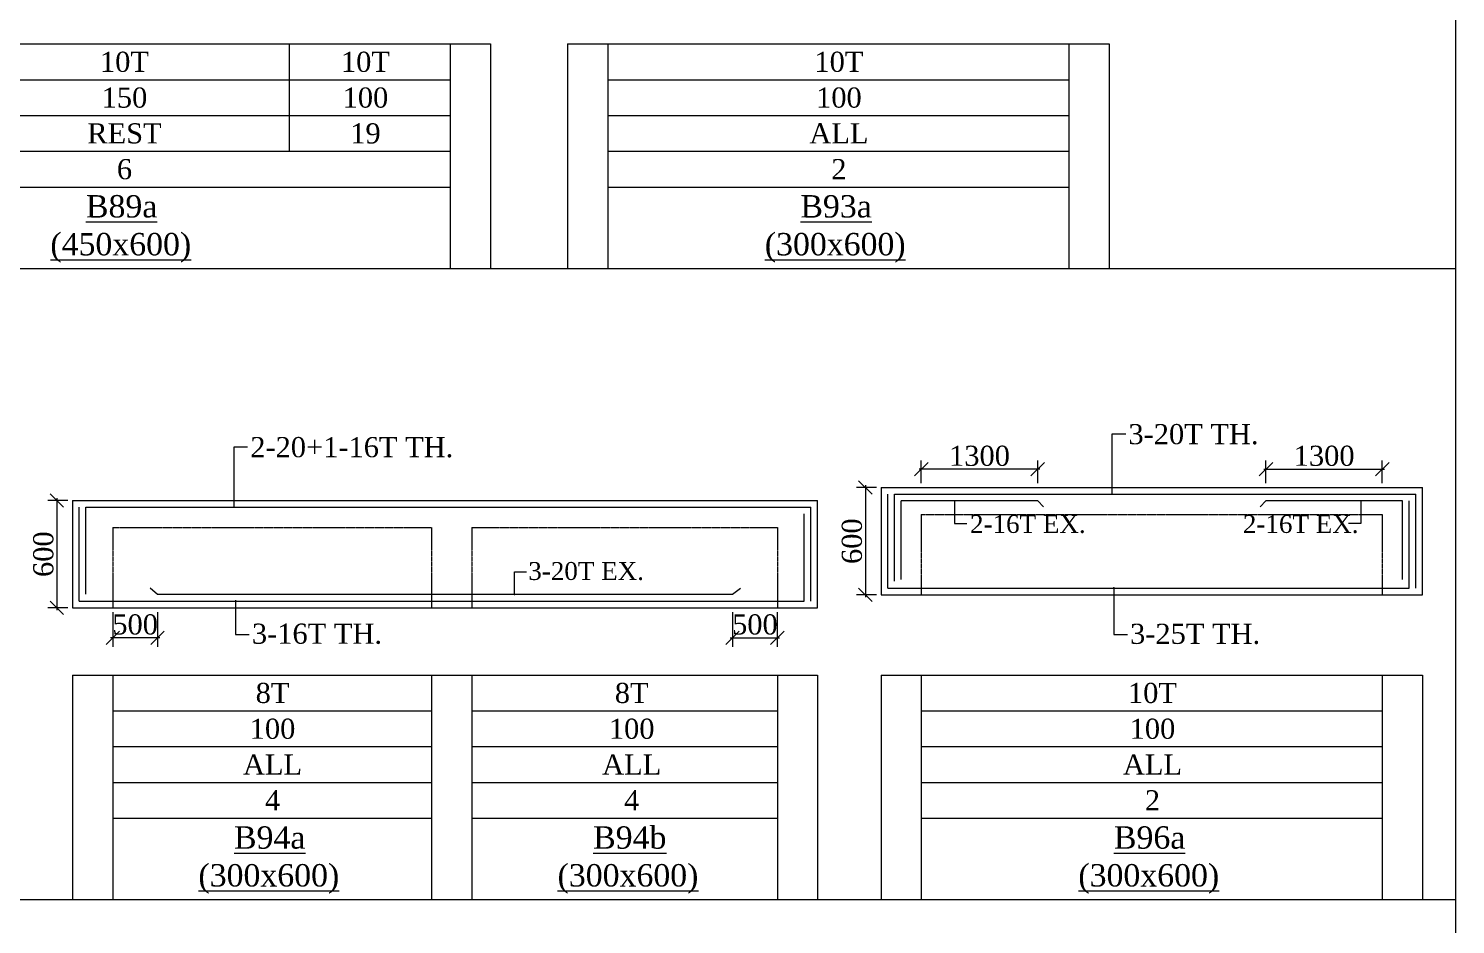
# Model space of a CAD drawing. Header units: millimetres. Extents: x 9781889 to 10654170, y -7832723 to -7608561.
# Drawn here: x 10294198 to 10310139, y -7780959 to -7770943 of the extents above; entities that cross this region are included whole.
import ezdxf
from ezdxf.enums import TextEntityAlignment as Align

# ---------------------------------------------------------------- set-up
doc = ezdxf.new("R2010")
doc.units = ezdxf.units.MM
doc.header["$LTSCALE"] = 10
doc.header["$PDMODE"] = 3
doc.linetypes.add('HIDDEN', pattern=[0.375, 0.25, -0.125])
for name, color, linetype, lineweight in [('S-DIM L.S.', 7, 'Continuous', 0), ('S-L.S.SECTION', 5, 'Continuous', 0), ('S-L.S.SLAB LINE', 252, 'HIDDEN', 0), ('S-L.S.STEEL', 1, 'Continuous', 9), ('S-SECTION MARK', 7, 'Continuous', 0), ('S-SHEET', 251, 'Continuous', 0), ('S-TEXT', 7, 'Continuous', 0), ('S-TEXT L.S. BEAM NO.', 30, 'Continuous', 0), ('S-TEXT. L.S.', 7, 'Continuous', 0)]:
    doc.layers.add(name, color=color, linetype=linetype, lineweight=lineweight)
doc.styles.add('135', font='arial.ttf', dxfattribs={"width": 0.8, "height": 135})
doc.styles.get("Standard").update_dxf_attribs({"font": 'arial.ttf'})
doc.styles.add('TEXT', font='times.ttf')
doc.dimstyles.new('75', dxfattribs={"dimtxt": 135, "dimasz": 90, "dimexe": 0.1, "dimexo": 0.03, "dimgap": 0.09, "dimtad": 1, "dimdec": 0, "dimzin": 0, "dimdsep": 46, "dimtxsty": '135', "dimblk": 'ARCHTICK', "dimcen": 0.09, "dimclrd": 256, "dimclre": 256, "dimclrt": 256, "dimadec": 0, "dimazin": 0, "dimtfac": 1, "dimtdec": 0, "dimtofl": 0, "dimtmove": 1, "dimatfit": 3, "dimldrblk": 'DOTSMALL', "dimfxl": 1, "dimtolj": 1, "dimtzin": 0, "dimlwd": -1, "dimlwe": -1, "dimarcsym": 0})
doc.dimstyles.new('SETU_1', dxfattribs={"dimtxt": 200, "dimasz": 150, "dimexe": 100, "dimexo": 50, "dimgap": 35, "dimtad": 1, "dimdec": 0, "dimzin": 0, "dimdsep": 46, "dimtxsty": 'Standard', "dimblk": 'OBLIQUE', "dimcen": 150, "dimdle": 25, "dimclrd": 256, "dimclre": 7, "dimclrt": 256, "dimadec": 0, "dimazin": 0, "dimtfac": 1, "dimtdec": 0, "dimtofl": 0, "dimtmove": 1, "dimatfit": 3, "dimfxl": 1, "dimtolj": 1, "dimtzin": 0, "dimlwd": -1, "dimlwe": 5, "dimarcsym": 1})

# ---------------------------------------------------------------- blocks, each defined once
blk = doc.blocks.new('_ArchTick')
at = {"color": 0, "linetype": 'ByBlock', "const_width": 0.15}
blk.add_lwpolyline([(-0.5, -0.5), (0.5, 0.5)], dxfattribs=at)
blk = doc.blocks.new('_Oblique')
at = {"color": 0, "linetype": 'ByBlock', "lineweight": -2}
blk.add_line((-0.5, -0.5), (0.5, 0.5), dxfattribs=at)
blk = doc.blocks.new('*D729')
at = {"layer": 'Defpoints', "color": 0, "transparency": 16777216}
for p in [(10294688.37463485, -7776219.697578041), (10294513.22466996, -7777419.697581021), (10294688.37463578, -7777419.697581021)]:
    blk.add_point(p, dxfattribs=at)
at = {"layer": 'S-DIM L.S.', "color": 7, "lineweight": 5, "transparency": 16777216}
for p, q in [((10294638.37463485, -7776219.697578041), (10294413.22466996, -7776219.697578041)), ((10294638.37463578, -7777419.697581021), (10294413.22466996, -7777419.697581021))]:
    blk.add_line(p, q, dxfattribs=at)
at = {"layer": 'S-DIM L.S.', "transparency": 16777216}
blk.add_line((10294513.22466996, -7776194.697578041), (10294513.22466996, -7777444.697581021), dxfattribs=at)
at = {"layer": 'S-DIM L.S.', "transparency": 16777216, "xscale": 150, "yscale": 150, "zscale": 150}
for p, rotation in [((10294513.22466996, -7776219.697578041), 90), ((10294513.22466996, -7777419.697581021), 270)]:
    blk.add_blockref('_Oblique', p, dxfattribs=dict(at, rotation=rotation))
at = {"layer": 'S-DIM L.S.', "transparency": 16777216, "insert": (10294363.77802251, -7776819.697579532), "char_height": 225, "attachment_point": 5, "rotation": 90, "style": 'TEXT'}
blk.add_mtext('\\A1;600', dxfattribs=at)
blk = doc.blocks.new('*D730')
at = {"layer": 'Defpoints', "color": 0, "transparency": 16777216}
for p in [(10295138.42549971, -7777419.697584744, 0.0148120577035693), (10295638.54837673, -7777419.697586606, 0.0147644726574974), (10295138.42549971, -7777755.770327683)]:
    blk.add_point(p, dxfattribs=at)
at = {"layer": 'S-DIM L.S.', "color": 7, "lineweight": 5, "transparency": 16777216}
for p, q in [((10295138.42549971, -7777469.697584744), (10295138.42549971, -7777855.770327683)), ((10295638.54837673, -7777469.697586606), (10295638.54837673, -7777855.770327683))]:
    blk.add_line(p, q, dxfattribs=at)
at = {"layer": 'S-DIM L.S.', "transparency": 16777216}
blk.add_line((10295663.54837673, -7777755.770327683), (10295113.42549971, -7777755.770327683), dxfattribs=at)
at = {"layer": 'S-DIM L.S.', "transparency": 16777216, "xscale": 150, "yscale": 150, "zscale": 150, "rotation": 180}
blk.add_blockref('_Oblique', (10295138.42549971, -7777755.770327683), dxfattribs=at)
at = {"layer": 'S-DIM L.S.', "transparency": 16777216, "xscale": 150, "yscale": 150, "zscale": 150}
blk.add_blockref('_Oblique', (10295638.54837673, -7777755.770327683), dxfattribs=at)
at = {"layer": 'S-DIM L.S.', "transparency": 16777216, "insert": (10295388.48693822, -7777606.323680243), "char_height": 225, "attachment_point": 5, "style": 'TEXT'}
blk.add_mtext('\\A1;500', dxfattribs=at)
blk = doc.blocks.new('*D731')
at = {"layer": 'Defpoints', "color": 0, "transparency": 16777216}
for p in [(10302062.58246845, -7777419.697581017, 0.0147644726574974), (10302562.70534547, -7777419.697579155, 0.0148120577035693), (10302562.70534547, -7777755.770322094)]:
    blk.add_point(p, dxfattribs=at)
at = {"layer": 'S-DIM L.S.', "color": 7, "lineweight": 5, "transparency": 16777216}
for p, q in [((10302062.58246845, -7777469.697581017), (10302062.58246845, -7777855.770322094)), ((10302562.70534547, -7777469.697579155), (10302562.70534547, -7777855.770322094))]:
    blk.add_line(p, q, dxfattribs=at)
at = {"layer": 'S-DIM L.S.', "transparency": 16777216}
blk.add_line((10302037.58246845, -7777755.770322094), (10302587.70534547, -7777755.770322094), dxfattribs=at)
at = {"layer": 'S-DIM L.S.', "transparency": 16777216, "xscale": 150, "yscale": 150, "zscale": 150, "rotation": 180}
blk.add_blockref('_Oblique', (10302062.58246845, -7777755.770322094), dxfattribs=at)
at = {"layer": 'S-DIM L.S.', "transparency": 16777216, "xscale": 150, "yscale": 150, "zscale": 150}
blk.add_blockref('_Oblique', (10302562.70534547, -7777755.770322094), dxfattribs=at)
at = {"layer": 'S-DIM L.S.', "transparency": 16777216, "insert": (10302312.64390696, -7777606.323674654), "char_height": 225, "attachment_point": 5, "style": 'TEXT'}
blk.add_mtext('\\A1;500', dxfattribs=at)
blk = doc.blocks.new('*D740')
at = {"layer": 'Defpoints', "color": 0, "transparency": 16777216}
for p in [(10303721.54258144, -7776074.429686362), (10303546.39261655, -7777274.429689342), (10303721.54258237, -7777274.429689342)]:
    blk.add_point(p, dxfattribs=at)
at = {"layer": 'S-DIM L.S.', "color": 7, "lineweight": 5, "transparency": 16777216}
for p, q in [((10303671.54258144, -7776074.429686362), (10303446.39261655, -7776074.429686362)), ((10303671.54258237, -7777274.429689342), (10303446.39261655, -7777274.429689342))]:
    blk.add_line(p, q, dxfattribs=at)
at = {"layer": 'S-DIM L.S.', "transparency": 16777216}
blk.add_line((10303546.39261655, -7776049.429686362), (10303546.39261655, -7777299.429689342), dxfattribs=at)
at = {"layer": 'S-DIM L.S.', "transparency": 16777216, "xscale": 150, "yscale": 150, "zscale": 150}
for p, rotation in [((10303546.39261655, -7776074.429686362), 90), ((10303546.39261655, -7777274.429689342), 270)]:
    blk.add_blockref('_Oblique', p, dxfattribs=dict(at, rotation=rotation))
at = {"layer": 'S-DIM L.S.', "transparency": 16777216, "insert": (10303396.94596911, -7776674.429687853), "char_height": 225, "attachment_point": 5, "rotation": 90, "style": 'TEXT'}
blk.add_mtext('\\A1;600', dxfattribs=at)
blk = doc.blocks.new('*D741')
at = {"layer": 'Defpoints', "color": 0, "transparency": 16777216}
for p in [(10309322.05551429, -7775870.626063263), (10308022.05551429, -7776074.429686358, 0.0148120577035693), (10309322.05551429, -7776074.429686358, 0.0148120577035693)]:
    blk.add_point(p, dxfattribs=at)
at = {"layer": 'S-DIM L.S.', "color": 7, "lineweight": 5, "transparency": 16777216}
for p, q in [((10308022.05551429, -7776024.429686358), (10308022.05551429, -7775770.626063263)), ((10309322.05551429, -7776024.429686358), (10309322.05551429, -7775770.626063263))]:
    blk.add_line(p, q, dxfattribs=at)
at = {"layer": 'S-DIM L.S.', "transparency": 16777216}
blk.add_line((10307997.05551429, -7775870.626063263), (10309347.05551429, -7775870.626063263), dxfattribs=at)
at = {"layer": 'S-DIM L.S.', "transparency": 16777216, "xscale": 150, "yscale": 150, "zscale": 150, "rotation": 180}
blk.add_blockref('_Oblique', (10308022.05551429, -7775870.626063263), dxfattribs=at)
at = {"layer": 'S-DIM L.S.', "transparency": 16777216, "xscale": 150, "yscale": 150, "zscale": 150}
blk.add_blockref('_Oblique', (10309322.05551429, -7775870.626063263), dxfattribs=at)
at = {"layer": 'S-DIM L.S.', "transparency": 16777216, "insert": (10308672.05551429, -7775721.179415823), "char_height": 225, "attachment_point": 5, "style": 'TEXT'}
blk.add_mtext('\\A1;1300', dxfattribs=at)
blk = doc.blocks.new('*D742')
at = {"layer": 'Defpoints', "color": 0, "transparency": 16777216}
for p in [(10304171.69517595, -7775870.626063263), (10304171.69517595, -7776074.429686358, 0.0148120577035693), (10305471.69517595, -7776074.429686358, 0.0148120577035693)]:
    blk.add_point(p, dxfattribs=at)
at = {"layer": 'S-DIM L.S.', "color": 7, "lineweight": 5, "transparency": 16777216}
for p, q in [((10304171.69517595, -7776024.429686358), (10304171.69517595, -7775770.626063263)), ((10305471.69517595, -7776024.429686358), (10305471.69517595, -7775770.626063263))]:
    blk.add_line(p, q, dxfattribs=at)
at = {"layer": 'S-DIM L.S.', "transparency": 16777216}
blk.add_line((10305496.69517595, -7775870.626063263), (10304146.69517595, -7775870.626063263), dxfattribs=at)
at = {"layer": 'S-DIM L.S.', "transparency": 16777216, "xscale": 150, "yscale": 150, "zscale": 150, "rotation": 180}
blk.add_blockref('_Oblique', (10304171.69517595, -7775870.626063263), dxfattribs=at)
at = {"layer": 'S-DIM L.S.', "transparency": 16777216, "xscale": 150, "yscale": 150, "zscale": 150}
blk.add_blockref('_Oblique', (10305471.69517595, -7775870.626063263), dxfattribs=at)
at = {"layer": 'S-DIM L.S.', "transparency": 16777216, "insert": (10304821.69517595, -7775721.179415823), "char_height": 225, "attachment_point": 5, "style": 'TEXT'}
blk.add_mtext('\\A1;1300', dxfattribs=at)

msp = doc.modelspace()

# ---------------------------------------------------------------- linework, layer by layer
at = {"layer": 'S-L.S.SECTION'}
for p, q in [((10303721.54258144, -7776074.429686358, -8.61044098673506e-05), (10309772.05551429, -7776074.429686358, -0.001079166456120462)), ((10303721.59344729, -7776074.429686358, -7.425640072216831e-05), (10303721.59344631, -7777274.429693065, -7.425640072216831e-05)), ((10309772.05551429, -7777274.429687476, -0.001107327780415761), (10309772.05551429, -7776074.429686358, -0.001107327780415761)), ((10294688.37463484, -7776219.697578037, -0.0001568373303281561), (10303013.30533674, -7776219.697578037, -0.001033729479232881)), ((10294688.42550069, -7776219.697578037, -0.0001449893211829738), (10294688.42549971, -7777419.697584744, -0.0001449893211829738)), ((10303013.30533674, -7777419.697579155, -0.001061890803528181), (10303013.30533674, -7776219.697578037, -0.001061890803528181)), ((10294688.37463484, -7777419.697579155, -0.0001568373303281561), (10303013.30533674, -7777419.697579155, -0.001033729479232881)), ((10303721.54258144, -7777274.429687476, -8.61044098673506e-05), (10309772.05551429, -7777274.429687476, -0.001079166456120462))]:
    msp.add_line(p, q, dxfattribs=at)
at = {"layer": 'S-L.S.SLAB LINE', "ltscale": 0.3}
for p, q in [((10303721.54258144, -7776374.429691947, -3.898141908301612e-05), (10303721.59344631, -7776374.429691947, -3.898119465913972e-05)), ((10304171.5934463, -7776374.429691947, -0.0002314991333429266), (10309322.05551429, -7776374.429691949, -0.0005054890140238313)), ((10304171.5934463, -7776374.429691947, 9.335279879998265e-05), (10304171.5934463, -7777274.429693065, 9.335279879998265e-05)), ((10309322.05551429, -7776374.429691947, -0.0005057418620077476), (10309322.05551429, -7777274.429693065, -0.0005057418620077476)), ((10294688.37463484, -7776519.697583626, -0.0001097143395438216), (10294688.42549971, -7776519.697583626, -0.0001097141151199452)), ((10295138.42549971, -7776519.697583626, -0.000302232053803732), (10298700.53999017, -7776519.697583627, 2.492605176910461e-05)), ((10295138.42549971, -7776519.697583626, 2.26198783391772e-05), (10295138.42549971, -7777419.697584744, 2.26198783391772e-05)), ((10298700.53999017, -7776519.697583626, 0.0003638629881880016), (10298700.53999017, -7777419.697584744, 0.0003638629881880016)), ((10299150.53999017, -7776519.697583627, 1.126850768041576e-05), (10302563.30533674, -7776519.697583628, -0.0004600520371362507)), ((10299150.53999017, -7776519.697583626, 0.0003638629881880016), (10299150.53999017, -7777419.697584744, 0.0003638629881880016)), ((10302563.30533674, -7776519.697583626, -0.0004603048851201672), (10302563.30533674, -7777419.697584744, -0.0004603048851201672))]:
    msp.add_line(p, q, dxfattribs=at)
at = {"layer": 'S-L.S.STEEL'}
for p, q in [((10294763.37463503, -7777344.6975799, -0.0002120139537522055), (10294763.37463503, -7776294.697579155, -0.0002120139537522055)), ((10294838.37463521, -7776294.697579155, -0.0002120139537518351), (10302938.30533656, -7776294.697579155, -0.001033333101205792)), ((10294838.37463521, -7777265.043343834, -0.0002120139537522792), (10294838.37463521, -7776294.697579155, -0.0002120139537522792)), ((10302938.30533656, -7777344.6975799, -0.001061890803528181), (10302938.30533656, -7776294.697579155, -0.001061890803528181)), ((10303796.54258162, -7777199.429688221, -0.0001412810332914001), (10303796.54258162, -7776149.429687476, -0.0001412810332914001)), ((10303871.54258181, -7776149.429687476, -0.0001412810332910297), (10309697.0555141, -7776149.429687476, -0.001078770078093373)), ((10303871.54258181, -7777119.775452155, -0.0001412810332914738), (10303871.54258181, -7776149.429687476, -0.0001412810332914738)), ((10305471.69517595, -7776224.429686731, 0.0002026378784147082), (10303946.542582, -7776224.429687473, 7.537085513664721e-05)), ((10303946.542582, -7777103.229268257, -0.0001412810332914738), (10303946.542582, -7776224.429687473, -0.0001412810332914738)), ((10305471.69517595, -7776224.429688593, 0.0002950997439773154), (10305534.88807063, -7776291.281842804, -0.001662254327634885)), ((10309547.05551373, -7777103.229268257, -0.001107327780415761), (10309547.05551373, -7776224.429686731, -0.001107327780415761)), ((10309622.05551391, -7777199.429688221, -0.001107327780415761), (10309622.05551391, -7776224.429686731, -0.001107327780415761)), ((10309697.0555141, -7777199.429688221, -0.001107327780415761), (10309697.0555141, -7776149.429687476, -0.001107327780415761)), ((10302863.30533637, -7777344.6975799, -0.001061890803528181), (10302863.30533637, -7776369.69757841, -0.001061890803528181)), ((10303796.54258162, -7777199.429688222, -8.731869664793863e-05), (10309622.05551391, -7777199.429688221, -0.001078241771001261)), ((10294763.37463503, -7777344.697579901, -0.0001580516171087441), (10302863.30533637, -7777344.6975799, -0.001032804794113681))]:
    msp.add_line(p, q, dxfattribs=at)
at = {"layer": 'S-L.S.STEEL', "elevation": -0.0152062228138356}
msp.add_lwpolyline([(10302152.08246822, -7777201.485067764), (10302062.58246845, -7777269.69758437), (10295638.54837673, -7777269.697589958), (10295556.54837726, -7777198.985073874)], dxfattribs=at)
at = {"layer": 'S-L.S.STEEL'}
msp.add_polyline3d([(10309547.05551373, -7776224.429687764, -0.0008802058429216075), (10308022.05551429, -7776224.429688593, -0.000550099585641196), (10307958.8626196, -7776291.281842804, -0.002507453657253396)], dxfattribs=at)
at = {"layer": 'S-SHEET'}
for p, q in [((10291033.71965565, -7771115.27482369, -1.422546423999468e-05), (10299359.25034882, -7771115.27482369, -0.0004721923244105845)), ((10297109.25034882, -7771115.27482369), (10297109.25034882, -7772315.274822945)), ((10298909.25034882, -7771115.27482369), (10298909.25034882, -7773624.562225724)), ((10299359.25034882, -7771115.27482369, -0.0004603048851166136), (10299359.25034882, -7773624.562225724, -0.0004603048851166136)), ((10300218.55854239, -7771115.274823691, -1.422546423999463e-05), (10306269.07147524, -7771115.274823691, -0.0009779341864183323)), ((10300218.55854239, -7771115.274823691), (10300218.55854239, -7773624.562225725)), ((10300668.55854239, -7771115.274823691, 0.000167609199522551), (10300668.55854239, -7773624.562225725, 0.000167609199522551)), ((10305819.07147524, -7771115.274823691, -0.0005057418620077476), (10305819.07147524, -7773624.562225725, -0.0005057418620077476)), ((10306269.07147524, -7771115.274823691, -0.0009660467471243612), (10306269.07147524, -7773624.562225725, -0.0009660467471243612)), ((10291633.71965565, -7771515.2748222, -5.654010952826959e-05), (10298909.25034882, -7771515.2748222, -6.68701695772482e-05)), ((10300668.55854239, -7771515.274822201, 0.0001110690899942814), (10305819.07147524, -7771515.274822201, -0.0005726120315849958)), ((10291633.71965565, -7771915.274822572, -5.654010952826959e-05), (10298909.25034882, -7771915.274822572, -6.68701695772482e-05)), ((10300668.55854239, -7771915.274822573, 0.0001110690899942814), (10305819.07147524, -7771915.274822573, -0.0005726120315849958)), ((10291633.71965565, -7772315.274822945, -5.654010952826959e-05), (10298909.25034882, -7772315.274822945, -6.68701695772482e-05)), ((10300668.55854239, -7772315.274822946, 0.0001110690899942814), (10305819.07147524, -7772315.274822946, -0.0005726120315849958)), ((10291633.71965565, -7772715.274823317, -5.654010952826959e-05), (10298909.25034882, -7772715.274823317, -6.68701695772482e-05)), ((10300668.55854239, -7772715.274823318, 0.0001110690899942814), (10305819.07147524, -7772715.274823318, -0.0005726120315849958)), ((10258805.0278977, -7773624.562225725), (10310139.18448657, -7773624.562225725)), ((10291033.71965565, -7773624.562225724, 7.073292046080534e-05), (10299359.25034882, -7773624.562225724, -0.0003872339397097844)), ((10300218.55854239, -7773624.562225725, 7.073292046080523e-05), (10306269.07147524, -7773624.562225725, -0.000892975801717532)), ((10294688.37463484, -7778170.929688206, -8.495838470080007e-05), (10303013.30533674, -7778170.929688206, -0.0009324972095307515)), ((10294688.37463484, -7778170.929688206, -7.073292046080545e-05), (10294688.37463484, -7780680.21709024, -7.073292046080545e-05)), ((10295138.37463484, -7778170.929688206, 9.687627906174558e-05), (10295138.37463484, -7780680.21709024, 9.687627906174558e-05)), ((10298700.53999017, -7778170.929688206), (10298700.53999017, -7780680.21709024)), ((10299150.53999017, -7778170.929688206, -4.901457616739396e-05), (10299150.53999017, -7780680.21709024, -4.901457616739396e-05)), ((10302563.30533674, -7778170.929688206, -0.0004603048851201672), (10302563.30533674, -7780680.21709024, -0.0004603048851201672)), ((10303013.30533674, -7778170.929688206, -0.0009206097702367806), (10303013.30533674, -7780680.21709024, -0.0009206097702367806)), ((10303721.54258144, -7778170.929688206, -1.422546423999463e-05), (10309772.05551429, -7778170.929688206, -0.0009779341864183323)), ((10303721.54258144, -7778170.929688206), (10303721.54258144, -7780680.21709024)), ((10304171.54258143, -7778170.929688206, 0.000167609199522551), (10304171.54258143, -7780680.21709024, 0.000167609199522551)), ((10309322.05551429, -7778170.929688206, -0.0005057418620077476), (10309322.05551429, -7780680.21709024, -0.0005057418620077476)), ((10309772.05551429, -7778170.929688206, -0.0009660467471243612), (10309772.05551429, -7780680.21709024, -0.0009660467471243612)), ((10295138.37463484, -7778570.929686716, 4.033616953347599e-05), (10298700.53999017, -7778570.929686716, 0.00017490495221465)), ((10299150.53999017, -7778570.929686716, 0.0001367659107780613), (10302563.30533674, -7778570.929686716, -0.0005271750546974154)), ((10304171.54258143, -7778570.929686716, 0.0001110690899942814), (10309322.05551429, -7778570.929686716, -0.0005726120315849958)), ((10295138.37463484, -7778970.929687088, 4.033616953347599e-05), (10298700.53999017, -7778970.929687088, 0.00017490495221465)), ((10299150.53999017, -7778970.929687088, 0.0001367659107780613), (10302563.30533674, -7778970.929687088, -0.0005271750546974154)), ((10304171.54258143, -7778970.929687088, 0.0001110690899942814), (10309322.05551429, -7778970.929687088, -0.0005726120315849958)), ((10295138.37463484, -7779370.929687461, 4.033616953347599e-05), (10298700.53999017, -7779370.929687461, 0.00017490495221465)), ((10299150.53999017, -7779370.929687461, 0.0001367659107780613), (10302563.30533674, -7779370.929687461, -0.0005271750546974154)), ((10304171.54258143, -7779370.929687461, 0.0001110690899942814), (10309322.05551429, -7779370.929687461, -0.0005726120315849958)), ((10295138.37463484, -7779770.929687833, 4.033616953347599e-05), (10298700.53999017, -7779770.929687833, 0.00017490495221465)), ((10299150.53999017, -7779770.929687833, 0.0001367659107780613), (10302563.30533674, -7779770.929687833, -0.0005271750546974154)), ((10304171.54258143, -7779770.929687833, 0.0001110690899942814), (10309322.05551429, -7779770.929687833, -0.0005726120315849958)), ((10258805.0278977, -7780680.21709024), (10310139.18448657, -7780680.21709024)), ((10294688.37463484, -7780680.21709024), (10303013.30533674, -7780680.21709024, -0.0008475388248299516)), ((10303721.54258144, -7780680.21709024, 7.073292046080523e-05), (10309772.05551429, -7780680.21709024, -0.000892975801717532))]:
    msp.add_line(p, q, dxfattribs=at)
msp.add_lwpolyline([(10258805.0278977, -7760218.129693165), (10310139.18448657, -7760218.129693165), (10310139.18448657, -7801877.659525417), (10258805.0278977, -7801877.659525417)], close=True, dxfattribs=at)

# ---------------------------------------------------------------- texts
at = {"layer": 'S-TEXT', "linetype": 'ByBlock', "style": 'TEXT'}
for s, p in [('10T', (10295269.45595537, -7771315.274822944, -0.0001385790060406988)), ('10T', (10297961.58821356, -7771315.274822945, -0.0001447931569212)), ('10T', (10303251.14165208, -7771315.274822946, -0.0003801489329482918)), ('150', (10295269.45595537, -7771715.274823316, -0.0001385790060406988)), ('100', (10297961.58821356, -7771715.274823317, -0.0001447931569212)), ('100', (10303251.14165208, -7771715.274823318, -0.0003801489329482918)), ('REST', (10295269.45595537, -7772115.274823689, -0.0001385790060406988)), ('19', (10297961.58821356, -7772115.27482369, -0.0001447931569212)), ('ALL', (10303251.14165208, -7772115.274823691, -0.0003801489329482918)), ('6', (10295269.45595537, -7772515.274822199, 6.214150880501279e-06)), ('2', (10303251.14165208, -7772515.274822201, -0.000235355776027092)), ('8T', (10296923.54614051, -7778370.929687459, -0.0003996863113271975)), ('8T', (10300936.01149147, -7778370.929687459, -0.0003032819957398682)), ('10T', (10306754.12569113, -7778370.929687461, -0.0003801489329482918)), ('100', (10296923.54614051, -7778770.929687832, -0.0003996863113271975)), ('100', (10300936.01149147, -7778770.929687832, -0.0003032819957398682)), ('100', (10306754.12569113, -7778770.929687833, -0.0003801489329482918)), ('ALL', (10296923.54614051, -7779170.929688204, -0.0003996863113271975)), ('ALL', (10300936.01149147, -7779170.929688204, -0.0003032819957398682)), ('ALL', (10306754.12569113, -7779170.929688206, -0.0003801489329482918)), ('4', (10296923.54614051, -7779570.929686714, -0.0002548931544059973)), ('4', (10300936.01149147, -7779570.929686714, -0.000158488838818668)), ('2', (10306754.12569113, -7779570.929686716, -0.000235355776027092))]:
    msp.add_text(s, height=224.9999999994056, dxfattribs=at).set_placement(p, align=Align.MIDDLE_CENTER)
at = {"layer": 'S-TEXT L.S. BEAM NO.', "color": 140, "linetype": 'ByBlock', "style": 'TEXT'}
for s, p in [('%%UB89a', (10294839.2009696, -7773055.938799855, -1.464997133339942e-06)), ('%%U(450x600)', (10294441.66104245, -7773478.914046189, -1.464997133339942e-06))]:
    msp.add_text(s, height=249.9999999993395, dxfattribs=at).set_placement(p)
at = {"layer": 'S-TEXT L.S. BEAM NO.', "linetype": 'ByBlock', "style": 'TEXT'}
for s, p in [('%%UB93a', (10302820.88666631, -7773055.938799857, -0.0002430349240409332)), ('%%U(300x600)', (10302423.34673916, -7773478.914046191, -0.0002430349240409332)), ('%%UB94a', (10296493.29115473, -7780111.59366437, -0.0002625723024198385)), ('%%UB94b', (10300505.75650569, -7780111.59366437, -0.0001661679868325092)), ('%%UB96a', (10306323.87070535, -7780111.593664372, -0.0002430349240409332)), ('%%U(300x600)', (10296095.75122758, -7780534.568910704, -0.0002625723024198385)), ('%%U(300x600)', (10300108.21657854, -7780534.568910704, -0.0001661679868325092)), ('%%U(300x600)', (10305926.3307782, -7780534.568910706, -0.0002430349240409332))]:
    msp.add_text(s, height=249.9999999993395, dxfattribs=at).set_placement(p)
at = {"layer": 'S-TEXT. L.S.', "style": 'TEXT'}
for s, height, p in [('2-20+1-16T TH.', 225, (10296674.71022658, -7775735.421311147, 0.005283205665435078)), ('3-20T TH.', 225, (10306485.55965099, -7775590.153419468, 0.005353938585895883)), ('2-16T EX.', 199.9999999994716, (10304716.12660698, -7776581.971743321, 0.002952639071287151)), ('2-16T EX.', 199.9999999994716, (10307764.35477838, -7776581.971743321, 0.002057510035860305)), ('3-20T EX.', 199.9999999994716, (10299781.03682074, -7777107.685450112, -0.01266559808964177)), ('3-16T TH.', 225, (10296693.05164912, -7777820.802566255, 0.005248853943840576)), ('3-25T TH.', 225, (10306503.90107354, -7777822.279553926, 0.005319586864301382))]:
    msp.add_text(s, height=height, dxfattribs=at).set_placement(p)

# ---------------------------------------------------------------- dimensions: what is measured, and where the dimension line sits
at = {"layer": 'S-DIM L.S.'}
dim = msp.add_linear_dim(base=(10304171.69517595, -7775870.626063263, -0.01458125850085939), p1=(10305471.69517595, -7776074.429686358, 0.0002307992027099153), p2=(10304171.69517595, -7776074.429686358, 0.0002307992027099153), dimstyle='SETU_1', override={"dimtxt": 225, "dimtxsty": 'TEXT'}, dxfattribs=at)
dim.commit()
dim.dimension.update_dxf_attribs({"geometry": '*D742', "text_midpoint": (10304821.69517595, -7775721.179415823, -0.01458125850085939)})
dim = msp.add_linear_dim(base=(10309322.05551429, -7775870.626063263, -0.0154264578304779), p1=(10308022.05551429, -7776074.429686358, -0.000614400126908596), p2=(10309322.05551429, -7776074.429686358, -0.000614400126908596), angle=180, dimstyle='SETU_1', override={"dimtxt": 225, "dimtxsty": 'TEXT'}, dxfattribs=at)
dim.commit()
dim.dimension.update_dxf_attribs({"geometry": '*D741', "text_midpoint": (10308672.05551429, -7775721.179415823, -0.0154264578304779)})
at = {"layer": 'S-DIM L.S.', "color": 7}
for base, p1, p2, picture, middle in [((10294513.22466996, -7777419.697581021, -7.073292046080545e-05), (10294688.37463484, -7776219.697578037, -7.073292046080545e-05), (10294688.37463577, -7777419.697581017, -7.073292046080545e-05), '*D729', (10294363.77802251, -7776819.697579532, -7.073292046080545e-05)), ((10303546.39261655, -7777274.429689342), (10303721.54258144, -7776074.429686358), (10303721.54258237, -7777274.429689338), '*D740', (10303396.94596911, -7776674.429687853))]:
    dim = msp.add_linear_dim(base=base, p1=p1, p2=p2, angle=90, dimstyle='SETU_1', override={"dimtxt": 225, "dimlfac": 0.5, "dimtxsty": 'TEXT'}, dxfattribs=at)
    dim.commit()
    dim.dimension.update_dxf_attribs({"geometry": picture, "text_midpoint": middle})
at = {"layer": 'S-DIM L.S.'}
dim = msp.add_linear_dim(base=(10295138.42549971, -7777755.770327683, -0.01478943782523012), p1=(10295638.54837673, -7777419.697586606, -2.496516773272252e-05), p2=(10295138.42549971, -7777419.697584744, 2.26198783391772e-05), dimstyle='SETU_1', override={"dimtxt": 225, "dimtxsty": 'TEXT'}, dxfattribs=at)
dim.commit()
dim.dimension.update_dxf_attribs({"geometry": '*D730', "text_midpoint": (10295388.48693822, -7777755.770327683, -0.01478943782523012), "dimtype": 160})
dim = msp.add_linear_dim(base=(10302562.70534547, -7777755.770322094, -0.01579513837388926), p1=(10302062.58246845, -7777419.697581017, -0.001030665716391859), p2=(10302562.70534547, -7777419.697579155, -0.0009830806703199594), angle=180, dimstyle='SETU_1', override={"dimtxt": 225, "dimtxsty": 'TEXT'}, dxfattribs=at)
dim.commit()
dim.dimension.update_dxf_attribs({"geometry": '*D731', "text_midpoint": (10302312.64390696, -7777755.770322094, -0.01579513837388926), "dimtype": 160})

# ---------------------------------------------------------------- leaders
at = {"layer": 'S-SECTION MARK'}
for points in [[(10306303.89757577, -7776149.429687476, -0.0003387823163133168), (10306303.89757577, -7775475.021823364, -0.0003387823163133168), (10306456.45416651, -7775475.021823364, -0.0003387823163133168)], [(10296493.04815136, -7776294.697579155, -0.0004095152367741223), (10296493.04815136, -7775620.289715043, -0.0004095152367741223), (10296645.60474209, -7775620.289715043, -0.0004095152367741223)], [(10304542.0994341, -7776224.429686731, -0.0003104570333159167), (10304542.0994341, -7776476.762185981, -0.0003104570333159167), (10304681.44007601, -7776476.762185981, -0.0003104570333159167)], [(10309082.48861547, -7776224.429686731, -0.0003104570333159167), (10309082.48861547, -7776476.762185981, -0.0003104570333159167), (10308943.14797356, -7776476.762185981, -0.0003104570333159167)], [(10299627.12917152, -7777269.69758386, -0.0156610883632801), (10299627.12917152, -7777017.36508461, -0.0156610883632801), (10299762.50995277, -7777017.36508461, -0.0156610883632801)], [(10306322.23899831, -7777195.507873632, -0.0003731340379079166), (10306322.23899831, -7777717.43998925, -0.0003731340379079166), (10306474.79558905, -7777717.43998925, -0.0003731340379079166)], [(10296511.3895739, -7777340.775765311, -0.0004438669583687221), (10296511.3895739, -7777715.963001579, -0.0004438669583687221), (10296663.94616464, -7777715.963001579, -0.0004438669583687221)]]:
    msp.add_leader(points, dimstyle='75', override={"dimasz": 75}, dxfattribs=at)

doc.saveas('drawing.dxf')
